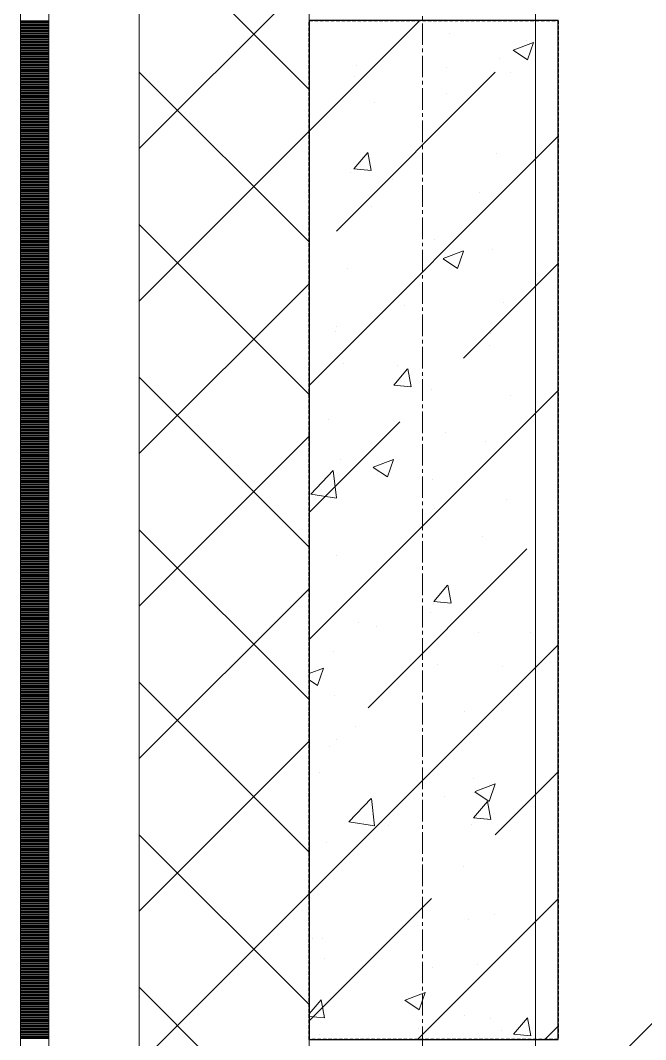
# Model space of a CAD drawing. Header units: millimetres. Extents: x 538266 to 1167394, y 114608 to 637157.
# Drawn here: x 828883 to 829435, y 153213 to 154113 of the extents above; entities that cross this region are included whole.
import ezdxf
from ezdxf.enums import TextEntityAlignment as Align

# ---------------------------------------------------------------- set-up
doc = ezdxf.new("R2010")
doc.units = ezdxf.units.MM
for name, pattern in [('CENTER2', [28.575, 19.05, -3.175, 3.175, -3.175]), ('DASHED', [19.05, 12.7, -6.35]), ('HIDDEN2', [4.7625, 3.175, -1.5875])]:
    doc.linetypes.add(name, pattern=pattern)
doc.layers.get('Defpoints').update_dxf_attribs({"color": 140})
doc.layers.add('АР_Делит', color=120, linetype='Continuous', lineweight=0, plot=False)
for name, color, linetype, lineweight in [('АР_Колонны', 70, 'Continuous', 30), ('АР_Стены ЖБ', 7, 'Continuous', 35), ('АР_Стены ПЕНОблок', 52, 'Continuous', 20), ('АР_Тонкая', 254, 'Continuous', 5), ('АР_Утеплитель', 31, 'Continuous', 0), ('АР_Штриховка', 8, 'Continuous', 0)]:
    doc.layers.add(name, color=color, linetype=linetype, lineweight=lineweight)
doc.layers.add('РД_Оси_100', color=7, linetype='Continuous', lineweight=0, true_color=0x525252)
doc.layers.add('ФВ-5', color=7, linetype='Continuous')
doc.styles.add('style1', font='ARIALN.TTF')

# ---------------------------------------------------------------- blocks, each defined once
blk = doc.blocks.new('2_этаж')
at = {"layer": 'АР_Колонны', "color": 18, "linetype": 'HIDDEN2', "lineweight": 25, "true_color": 0x000000}
for p, q in [((672773.57, 154113.25), (672993.57, 154113.25)), ((672773.57, 153213.25), (672773.57, 154113.25)), ((672993.57, 154113.25), (672993.57, 153213.25)), ((672993.57, 153213.25), (672773.57, 153213.25))]:
    blk.add_line(p, q, dxfattribs=at)
at = {"layer": 'АР_Колонны', "color": 18, "linetype": 'Continuous', "lineweight": 15, "true_color": 0x000000}
for p, q in [((672993.57, 154113.25), (672773.57, 154113.25)), ((672773.57, 154113.25), (672773.57, 153213.25)), ((672993.57, 154113.25), (672773.57, 154113.25)), ((672773.57, 154113.25), (672773.57, 153213.25)), ((672993.57, 153213.25), (672993.57, 154113.25)), ((672993.57, 153213.25), (672993.57, 154113.25)), ((672773.57, 153213.25), (672993.57, 153213.25)), ((672773.57, 153213.25), (672993.57, 153213.25))]:
    blk.add_line(p, q, dxfattribs=at)
at = {"layer": 'АР_Стены ЖБ', "color": 18, "linetype": 'Continuous', "lineweight": 30, "true_color": 0x000000}
for p, q in [((672993.57, 154113.25), (672773.57, 154113.25)), ((672773.57, 154113.25), (672773.57, 153213.25)), ((672993.57, 153213.25), (672993.57, 154113.25)), ((672773.57, 153213.25), (672993.57, 153213.25))]:
    blk.add_line(p, q, dxfattribs=at)
at = {"layer": 'АР_Стены ПЕНОблок', "color": 18, "linetype": 'Continuous', "lineweight": 20, "true_color": 0x000000}
for p, q in [((672773.57, 213213.25), (672773.57, 137013.25)), ((672973.57, 137013.25), (672973.57, 213213.25))]:
    blk.add_line(p, q, dxfattribs=at)
at = {"layer": 'АР_Тонкая', "color": 18, "linetype": 'Continuous', "lineweight": 5, "true_color": 0x000000}
for p, q in [((672518.57, 213213.25), (672518.57, 137013.25)), ((672543.57, 213213.25), (672543.57, 137013.25)), ((672543.57, 137013.25), (672543.57, 213213.25)), ((672623.57, 137013.25), (672623.57, 213213.25))]:
    blk.add_line(p, q, dxfattribs=at)
at = {"layer": 'АР_Утеплитель', "color": 18, "linetype": 'Continuous', "lineweight": 0, "true_color": 0x000000}
for p, q in [((672623.57, 213213.25), (672623.57, 137013.25)), ((672773.57, 137013.25), (672773.57, 213213.25))]:
    blk.add_line(p, q, dxfattribs=at)
at = {"layer": 'АР_Штриховка', "color": 18, "linetype": 'Continuous', "lineweight": 0, "true_color": 0x000000}
for p, q in [((672773.57, 154052.26), (672623.57, 154202.26)), ((672623.57, 154000.13), (672773.57, 154150.13)), ((672518.57, 154113), (672543.57, 154113)), ((672518.57, 154112), (672543.57, 154112)), ((672518.57, 154111), (672543.57, 154111)), ((672518.57, 154110), (672543.57, 154110)), ((672518.57, 154109), (672543.57, 154109)), ((672518.57, 154108), (672543.57, 154108)), ((672518.57, 154107), (672543.57, 154107)), ((672518.57, 154106), (672543.57, 154106)), ((672518.57, 154105), (672543.57, 154105)), ((672518.57, 154104), (672543.57, 154104)), ((672518.57, 154103), (672543.57, 154103)), ((672518.57, 154102), (672543.57, 154102)), ((672897.82, 154101.68), (672897.82, 154101.68)), ((672518.57, 154101), (672543.57, 154101)), ((672518.57, 154100), (672543.57, 154100)), ((672518.57, 154099), (672543.57, 154099)), ((672518.57, 154098), (672543.57, 154098)), ((672518.57, 154097), (672543.57, 154097)), ((672518.57, 154096), (672543.57, 154096)), ((672518.57, 154095), (672543.57, 154095)), ((672518.57, 154094), (672543.57, 154094)), ((672518.57, 154093), (672543.57, 154093)), ((672953.87, 154087.03), (672971.65, 154093.86)), ((672966.45, 154078.38), (672971.6, 154093.73)), ((672518.57, 154092), (672543.57, 154092)), ((672518.57, 154091), (672543.57, 154091)), ((672518.57, 154090), (672543.57, 154090)), ((672518.57, 154089), (672543.57, 154089)), ((672518.57, 154088), (672543.57, 154088)), ((672518.57, 154087), (672543.57, 154087)), ((672518.57, 154086), (672543.57, 154086)), ((672518.57, 154085), (672543.57, 154085)), ((672518.57, 154084), (672543.57, 154084)), ((672953.81, 154086.9), (672966.44, 154078.38)), ((672518.57, 154083), (672543.57, 154083)), ((672518.57, 154082), (672543.57, 154082)), ((672518.57, 154081), (672543.57, 154081)), ((672518.57, 154080), (672543.57, 154080)), ((672518.57, 154079), (672543.57, 154079)), ((672518.57, 154078), (672543.57, 154078)), ((672518.57, 154077), (672543.57, 154077)), ((672518.57, 154076), (672543.57, 154076)), ((672518.57, 154075), (672543.57, 154075)), ((672941.88, 154079.82), (672941.88, 154079.82)), ((672518.57, 154074), (672543.57, 154074)), ((672518.57, 154073), (672543.57, 154073)), ((672518.57, 154072), (672543.57, 154072)), ((672518.57, 154071), (672543.57, 154071)), ((672518.57, 154070), (672543.57, 154070)), ((672518.57, 154069), (672543.57, 154069)), ((672518.57, 154068), (672543.57, 154068)), ((672518.57, 154067), (672543.57, 154067)), ((672518.57, 154066), (672543.57, 154066)), ((672773.57, 153917.56), (672623.57, 154067.56)), ((672815.78, 154073.29), (672815.78, 154073.29)), ((672894.54, 154071.34), (672894.54, 154071.34)), ((672951.38, 154067.57), (672951.38, 154067.57)), ((672518.57, 154065), (672543.57, 154065)), ((672518.57, 154064), (672543.57, 154064)), ((672518.57, 154063), (672543.57, 154063)), ((672518.57, 154062), (672543.57, 154062)), ((672518.57, 154061), (672543.57, 154061)), ((672518.57, 154060), (672543.57, 154060)), ((672518.57, 154059), (672543.57, 154059)), ((672518.57, 154058), (672543.57, 154058)), ((672518.57, 154057), (672543.57, 154057)), ((672813.58, 154063.56), (672813.58, 154063.56)), ((672518.57, 154056), (672543.57, 154056)), ((672518.57, 154055), (672543.57, 154055)), ((672518.57, 154054), (672543.57, 154054)), ((672518.57, 154053), (672543.57, 154053)), ((672518.57, 154052), (672543.57, 154052)), ((672518.57, 154051), (672543.57, 154051)), ((672518.57, 154050), (672543.57, 154050)), ((672518.57, 154049), (672543.57, 154049)), ((672518.57, 154048), (672543.57, 154048)), ((672895.09, 154048.99), (672895.09, 154048.99)), ((672518.57, 154047), (672543.57, 154047)), ((672518.57, 154046), (672543.57, 154046)), ((672518.57, 154045), (672543.57, 154045)), ((672518.57, 154044), (672543.57, 154044)), ((672518.57, 154043), (672543.57, 154043)), ((672518.57, 154042), (672543.57, 154042)), ((672518.57, 154041), (672543.57, 154041)), ((672518.57, 154040), (672543.57, 154040)), ((672518.57, 154039), (672543.57, 154039)), ((672831.51, 154040.62), (672831.51, 154040.62)), ((672518.57, 154038), (672543.57, 154038)), ((672518.57, 154037), (672543.57, 154037)), ((672518.57, 154036), (672543.57, 154036)), ((672518.57, 154035), (672543.57, 154035)), ((672518.57, 154034), (672543.57, 154034)), ((672518.57, 154033), (672543.57, 154033)), ((672518.57, 154032), (672543.57, 154032)), ((672518.57, 154031), (672543.57, 154031)), ((672518.57, 154030), (672543.57, 154030)), ((672518.57, 154029), (672543.57, 154029)), ((672518.57, 154028), (672543.57, 154028)), ((672518.57, 154027), (672543.57, 154027)), ((672518.57, 154026), (672543.57, 154026)), ((672518.57, 154025), (672543.57, 154025)), ((672518.57, 154024), (672543.57, 154024)), ((672518.57, 154023), (672543.57, 154023)), ((672518.57, 154022), (672543.57, 154022)), ((672518.57, 154021), (672543.57, 154021)), ((672518.57, 154020), (672543.57, 154020)), ((672518.57, 154019), (672543.57, 154019)), ((672518.57, 154018), (672543.57, 154018)), ((672518.57, 154017), (672543.57, 154017)), ((672518.57, 154016), (672543.57, 154016)), ((672518.57, 154015), (672543.57, 154015)), ((672518.57, 154014), (672543.57, 154014)), ((672518.57, 154013), (672543.57, 154013)), ((672518.57, 154012), (672543.57, 154012)), ((672623.57, 153865.42), (672773.57, 154015.42)), ((672518.57, 154011), (672543.57, 154011)), ((672518.57, 154010), (672543.57, 154010)), ((672518.57, 154009), (672543.57, 154009)), ((672518.57, 154008), (672543.57, 154008)), ((672518.57, 154007), (672543.57, 154007)), ((672518.57, 154006), (672543.57, 154006)), ((672518.57, 154005), (672543.57, 154005)), ((672518.57, 154004), (672543.57, 154004)), ((672518.57, 154003), (672543.57, 154003)), ((672518.57, 154002), (672543.57, 154002)), ((672518.57, 154001), (672543.57, 154001)), ((672518.57, 154000), (672543.57, 154000)), ((672518.57, 153999), (672543.57, 153999)), ((672518.57, 153998), (672543.57, 153998)), ((672518.57, 153997), (672543.57, 153997)), ((672518.57, 153996), (672543.57, 153996)), ((672518.57, 153995), (672543.57, 153995)), ((672518.57, 153994), (672543.57, 153994)), ((672813.07, 153982.06), (672825.32, 153996.65)), ((672828.42, 153980.76), (672825.48, 153996.68)), ((672938.79, 153995.27), (672938.79, 153995.27)), ((672518.57, 153993), (672543.57, 153993)), ((672518.57, 153992), (672543.57, 153992)), ((672518.57, 153991), (672543.57, 153991)), ((672518.57, 153990), (672543.57, 153990)), ((672518.57, 153989), (672543.57, 153989)), ((672518.57, 153988), (672543.57, 153988)), ((672518.57, 153987), (672543.57, 153987)), ((672518.57, 153986), (672543.57, 153986)), ((672518.57, 153985), (672543.57, 153985)), ((672518.57, 153984), (672543.57, 153984)), ((672518.57, 153983), (672543.57, 153983)), ((672518.57, 153982), (672543.57, 153982)), ((672518.57, 153981), (672543.57, 153981)), ((672518.57, 153980), (672543.57, 153980)), ((672518.57, 153979), (672543.57, 153979)), ((672518.57, 153978), (672543.57, 153978)), ((672518.57, 153977), (672543.57, 153977)), ((672518.57, 153976), (672543.57, 153976)), ((672810.49, 153979.01), (672810.49, 153979.01)), ((672813.07, 153982.05), (672828.25, 153980.72)), ((672518.57, 153975), (672543.57, 153975)), ((672518.57, 153974), (672543.57, 153974)), ((672518.57, 153973), (672543.57, 153973)), ((672518.57, 153972), (672543.57, 153972)), ((672518.57, 153971), (672543.57, 153971)), ((672518.57, 153970), (672543.57, 153970)), ((672518.57, 153969), (672543.57, 153969)), ((672518.57, 153968), (672543.57, 153968)), ((672518.57, 153967), (672543.57, 153967)), ((672847.29, 153972.57), (672847.29, 153972.57)), ((672518.57, 153966), (672543.57, 153966)), ((672518.57, 153965), (672543.57, 153965)), ((672518.57, 153964), (672543.57, 153964)), ((672518.57, 153963), (672543.57, 153963)), ((672518.57, 153962), (672543.57, 153962)), ((672518.57, 153961), (672543.57, 153961)), ((672518.57, 153960), (672543.57, 153960)), ((672518.57, 153959), (672543.57, 153959)), ((672518.57, 153958), (672543.57, 153958)), ((672924.47, 153961.48), (672924.47, 153961.48)), ((672518.57, 153957), (672543.57, 153957)), ((672518.57, 153956), (672543.57, 153956)), ((672518.57, 153955), (672543.57, 153955)), ((672518.57, 153954), (672543.57, 153954)), ((672518.57, 153953), (672543.57, 153953)), ((672518.57, 153952), (672543.57, 153952)), ((672518.57, 153951), (672543.57, 153951)), ((672518.57, 153950), (672543.57, 153950)), ((672518.57, 153949), (672543.57, 153949)), ((672828.27, 153948.81), (672828.27, 153948.81)), ((672518.57, 153948), (672543.57, 153948)), ((672518.57, 153947), (672543.57, 153947)), ((672518.57, 153946), (672543.57, 153946)), ((672518.57, 153945), (672543.57, 153945)), ((672518.57, 153944), (672543.57, 153944)), ((672518.57, 153943), (672543.57, 153943)), ((672518.57, 153942), (672543.57, 153942)), ((672518.57, 153941), (672543.57, 153941)), ((672518.57, 153940), (672543.57, 153940)), ((672518.57, 153939), (672543.57, 153939)), ((672518.57, 153938), (672543.57, 153938)), ((672518.57, 153937), (672543.57, 153937)), ((672518.57, 153936), (672543.57, 153936)), ((672518.57, 153935), (672543.57, 153935)), ((672518.57, 153934), (672543.57, 153934)), ((672518.57, 153933), (672543.57, 153933)), ((672518.57, 153932), (672543.57, 153932)), ((672518.57, 153931), (672543.57, 153931)), ((672773.57, 153782.86), (672623.57, 153932.86)), ((672518.57, 153930), (672543.57, 153930)), ((672518.57, 153929), (672543.57, 153929)), ((672518.57, 153928), (672543.57, 153928)), ((672518.57, 153927), (672543.57, 153927)), ((672518.57, 153926), (672543.57, 153926)), ((672518.57, 153925), (672543.57, 153925)), ((672518.57, 153924), (672543.57, 153924)), ((672518.57, 153923), (672543.57, 153923)), ((672518.57, 153922), (672543.57, 153922)), ((672518.57, 153921), (672543.57, 153921)), ((672518.57, 153920), (672543.57, 153920)), ((672518.57, 153919), (672543.57, 153919)), ((672518.57, 153918), (672543.57, 153918)), ((672518.57, 153917), (672543.57, 153917)), ((672518.57, 153916), (672543.57, 153916)), ((672518.57, 153915), (672543.57, 153915)), ((672518.57, 153914), (672543.57, 153914)), ((672518.57, 153913), (672543.57, 153913)), ((672884.05, 153919.78), (672884.05, 153919.78)), ((672518.57, 153912), (672543.57, 153912)), ((672518.57, 153911), (672543.57, 153911)), ((672518.57, 153910), (672543.57, 153910)), ((672518.57, 153909), (672543.57, 153909)), ((672518.57, 153908), (672543.57, 153908)), ((672518.57, 153907), (672543.57, 153907)), ((672518.57, 153906), (672543.57, 153906)), ((672518.57, 153905), (672543.57, 153905)), ((672518.57, 153904), (672543.57, 153904)), ((672892.07, 153902.85), (672909.85, 153909.67)), ((672904.65, 153894.19), (672909.8, 153909.54)), ((672935.7, 153910.71), (672935.7, 153910.71)), ((672518.57, 153903), (672543.57, 153903)), ((672518.57, 153902), (672543.57, 153902)), ((672518.57, 153901), (672543.57, 153901)), ((672518.57, 153900), (672543.57, 153900)), ((672518.57, 153899), (672543.57, 153899)), ((672518.57, 153898), (672543.57, 153898)), ((672518.57, 153897), (672543.57, 153897)), ((672518.57, 153896), (672543.57, 153896)), ((672518.57, 153895), (672543.57, 153895)), ((672807.4, 153894.45), (672807.4, 153894.45)), ((672892.01, 153902.72), (672904.64, 153894.19)), ((672518.57, 153894), (672543.57, 153894)), ((672518.57, 153893), (672543.57, 153893)), ((672518.57, 153892), (672543.57, 153892)), ((672518.57, 153891), (672543.57, 153891)), ((672518.57, 153890), (672543.57, 153890)), ((672518.57, 153889), (672543.57, 153889)), ((672518.57, 153888), (672543.57, 153888)), ((672518.57, 153887), (672543.57, 153887)), ((672518.57, 153886), (672543.57, 153886)), ((672518.57, 153885), (672543.57, 153885)), ((672518.57, 153884), (672543.57, 153884)), ((672518.57, 153883), (672543.57, 153883)), ((672518.57, 153882), (672543.57, 153882)), ((672518.57, 153881), (672543.57, 153881)), ((672518.57, 153880), (672543.57, 153880)), ((672518.57, 153879), (672543.57, 153879)), ((672518.57, 153878), (672543.57, 153878)), ((672518.57, 153877), (672543.57, 153877)), ((672623.57, 153730.72), (672773.57, 153880.72)), ((672518.57, 153876), (672543.57, 153876)), ((672518.57, 153875), (672543.57, 153875)), ((672518.57, 153874), (672543.57, 153874)), ((672518.57, 153873), (672543.57, 153873)), ((672518.57, 153872), (672543.57, 153872)), ((672518.57, 153871), (672543.57, 153871)), ((672518.57, 153870), (672543.57, 153870)), ((672518.57, 153869), (672543.57, 153869)), ((672518.57, 153868), (672543.57, 153868)), ((672518.57, 153867), (672543.57, 153867)), ((672518.57, 153866), (672543.57, 153866)), ((672518.57, 153865), (672543.57, 153865)), ((672518.57, 153864), (672543.57, 153864)), ((672518.57, 153863), (672543.57, 153863)), ((672518.57, 153862), (672543.57, 153862)), ((672518.57, 153861), (672543.57, 153861)), ((672518.57, 153860), (672543.57, 153860)), ((672518.57, 153859), (672543.57, 153859)), ((672857.65, 153861.3), (672857.65, 153861.3)), ((672944.91, 153864.01), (672944.91, 153864.01)), ((672518.57, 153858), (672543.57, 153858)), ((672518.57, 153857), (672543.57, 153857)), ((672518.57, 153856), (672543.57, 153856)), ((672518.57, 153855), (672543.57, 153855)), ((672518.57, 153854), (672543.57, 153854)), ((672518.57, 153853), (672543.57, 153853)), ((672518.57, 153852), (672543.57, 153852)), ((672518.57, 153851), (672543.57, 153851)), ((672518.57, 153850), (672543.57, 153850)), ((672518.57, 153849), (672543.57, 153849)), ((672518.57, 153848), (672543.57, 153848)), ((672518.57, 153847), (672543.57, 153847)), ((672518.57, 153846), (672543.57, 153846)), ((672518.57, 153845), (672543.57, 153845)), ((672518.57, 153844), (672543.57, 153844)), ((672518.57, 153843), (672543.57, 153843)), ((672518.57, 153842), (672543.57, 153842)), ((672518.57, 153841), (672543.57, 153841)), ((672797.82, 153842.78), (672797.82, 153842.78)), ((672518.57, 153840), (672543.57, 153840)), ((672518.57, 153839), (672543.57, 153839)), ((672518.57, 153838), (672543.57, 153838)), ((672518.57, 153837), (672543.57, 153837)), ((672518.57, 153836), (672543.57, 153836)), ((672518.57, 153835), (672543.57, 153835)), ((672518.57, 153834), (672543.57, 153834)), ((672518.57, 153833), (672543.57, 153833)), ((672518.57, 153832), (672543.57, 153832)), ((672796.78, 153838.59), (672796.78, 153838.59)), ((672933.42, 153837.05), (672933.42, 153837.05)), ((672518.57, 153831), (672543.57, 153831)), ((672518.57, 153830), (672543.57, 153830)), ((672518.57, 153829), (672543.57, 153829)), ((672518.57, 153828), (672543.57, 153828)), ((672518.57, 153827), (672543.57, 153827)), ((672518.57, 153826), (672543.57, 153826)), ((672518.57, 153825), (672543.57, 153825)), ((672518.57, 153824), (672543.57, 153824)), ((672518.57, 153823), (672543.57, 153823)), ((672932.61, 153826.16), (672932.61, 153826.16)), ((672518.57, 153822), (672543.57, 153822)), ((672518.57, 153821), (672543.57, 153821)), ((672518.57, 153820), (672543.57, 153820)), ((672518.57, 153819), (672543.57, 153819)), ((672518.57, 153818), (672543.57, 153818)), ((672518.57, 153817), (672543.57, 153817)), ((672518.57, 153816), (672543.57, 153816)), ((672518.57, 153815), (672543.57, 153815)), ((672518.57, 153814), (672543.57, 153814)), ((672518.57, 153813), (672543.57, 153813)), ((672518.57, 153812), (672543.57, 153812)), ((672518.57, 153811), (672543.57, 153811)), ((672518.57, 153810), (672543.57, 153810)), ((672518.57, 153809), (672543.57, 153809)), ((672518.57, 153808), (672543.57, 153808)), ((672518.57, 153807), (672543.57, 153807)), ((672518.57, 153806), (672543.57, 153806)), ((672518.57, 153805), (672543.57, 153805)), ((672804.32, 153809.9), (672804.32, 153809.9)), ((672848.31, 153791), (672860.56, 153805.59)), ((672851.38, 153808.66), (672851.38, 153808.66)), ((672863.66, 153789.7), (672860.73, 153805.62)), ((672518.57, 153804), (672543.57, 153804)), ((672518.57, 153803), (672543.57, 153803)), ((672518.57, 153802), (672543.57, 153802)), ((672518.57, 153801), (672543.57, 153801)), ((672518.57, 153800), (672543.57, 153800)), ((672518.57, 153799), (672543.57, 153799)), ((672518.57, 153798), (672543.57, 153798)), ((672518.57, 153797), (672543.57, 153797)), ((672518.57, 153796), (672543.57, 153796)), ((672773.57, 153648.15), (672623.57, 153798.15)), ((672518.57, 153795), (672543.57, 153795)), ((672518.57, 153794), (672543.57, 153794)), ((672518.57, 153793), (672543.57, 153793)), ((672518.57, 153792), (672543.57, 153792)), ((672518.57, 153791), (672543.57, 153791)), ((672518.57, 153790), (672543.57, 153790)), ((672518.57, 153789), (672543.57, 153789)), ((672518.57, 153788), (672543.57, 153788)), ((672518.57, 153787), (672543.57, 153787)), ((672848.31, 153791), (672863.5, 153789.67)), ((672518.57, 153786), (672543.57, 153786)), ((672518.57, 153785), (672543.57, 153785)), ((672518.57, 153784), (672543.57, 153784)), ((672518.57, 153783), (672543.57, 153783)), ((672518.57, 153782), (672543.57, 153782)), ((672518.57, 153781), (672543.57, 153781)), ((672518.57, 153780), (672543.57, 153780)), ((672518.57, 153779), (672543.57, 153779)), ((672518.57, 153778), (672543.57, 153778)), ((672951.24, 153782.24), (672951.24, 153782.24)), ((672518.57, 153777), (672543.57, 153777)), ((672518.57, 153776), (672543.57, 153776)), ((672518.57, 153775), (672543.57, 153775)), ((672518.57, 153774), (672543.57, 153774)), ((672518.57, 153773), (672543.57, 153773)), ((672518.57, 153772), (672543.57, 153772)), ((672518.57, 153771), (672543.57, 153771)), ((672518.57, 153770), (672543.57, 153770)), ((672518.57, 153769), (672543.57, 153769)), ((672518.57, 153768), (672543.57, 153768)), ((672518.57, 153767), (672543.57, 153767)), ((672518.57, 153766), (672543.57, 153766)), ((672518.57, 153765), (672543.57, 153765)), ((672518.57, 153764), (672543.57, 153764)), ((672518.57, 153763), (672543.57, 153763)), ((672518.57, 153762), (672543.57, 153762)), ((672518.57, 153761), (672543.57, 153761)), ((672518.57, 153760), (672543.57, 153760)), ((672790.83, 153761.12), (672790.83, 153761.12)), ((672518.57, 153759), (672543.57, 153759)), ((672518.57, 153758), (672543.57, 153758)), ((672518.57, 153757), (672543.57, 153757)), ((672518.57, 153756), (672543.57, 153756)), ((672518.57, 153755), (672543.57, 153755)), ((672518.57, 153754), (672543.57, 153754)), ((672518.57, 153753), (672543.57, 153753)), ((672518.57, 153752), (672543.57, 153752)), ((672518.57, 153751), (672543.57, 153751)), ((672518.57, 153750), (672543.57, 153750)), ((672518.57, 153749), (672543.57, 153749)), ((672518.57, 153748), (672543.57, 153748)), ((672518.57, 153747), (672543.57, 153747)), ((672518.57, 153746), (672543.57, 153746)), ((672518.57, 153745), (672543.57, 153745)), ((672518.57, 153744), (672543.57, 153744)), ((672518.57, 153743), (672543.57, 153743)), ((672518.57, 153742), (672543.57, 153742)), ((672623.57, 153596.02), (672773.57, 153746.02)), ((672893.79, 153749.7), (672893.79, 153749.7)), ((672929.52, 153741.6), (672929.52, 153741.6)), ((672518.57, 153741), (672543.57, 153741)), ((672518.57, 153740), (672543.57, 153740)), ((672518.57, 153739), (672543.57, 153739)), ((672518.57, 153738), (672543.57, 153738)), ((672518.57, 153737), (672543.57, 153737)), ((672518.57, 153736), (672543.57, 153736)), ((672518.57, 153735), (672543.57, 153735)), ((672518.57, 153734), (672543.57, 153734)), ((672518.57, 153733), (672543.57, 153733)), ((672518.57, 153732), (672543.57, 153732)), ((672518.57, 153731), (672543.57, 153731)), ((672518.57, 153730), (672543.57, 153730)), ((672518.57, 153729), (672543.57, 153729)), ((672518.57, 153728), (672543.57, 153728)), ((672518.57, 153727), (672543.57, 153727)), ((672518.57, 153726), (672543.57, 153726)), ((672518.57, 153725), (672543.57, 153725)), ((672518.57, 153724), (672543.57, 153724)), ((672801.23, 153725.34), (672801.23, 153725.34)), ((672830.26, 153718.66), (672848.05, 153725.48)), ((672842.85, 153710), (672848, 153725.35)), ((672518.57, 153723), (672543.57, 153723)), ((672518.57, 153722), (672543.57, 153722)), ((672518.57, 153721), (672543.57, 153721)), ((672518.57, 153720), (672543.57, 153720)), ((672518.57, 153719), (672543.57, 153719)), ((672518.57, 153718), (672543.57, 153718)), ((672518.57, 153717), (672543.57, 153717)), ((672518.57, 153716), (672543.57, 153716)), ((672518.57, 153715), (672543.57, 153715)), ((672775, 153694.98), (672794.78, 153715.6)), ((672797.64, 153691.48), (672794.83, 153715.61)), ((672830.2, 153718.53), (672842.84, 153710.01)), ((672518.57, 153714), (672543.57, 153714)), ((672518.57, 153713), (672543.57, 153713)), ((672518.57, 153712), (672543.57, 153712)), ((672518.57, 153711), (672543.57, 153711)), ((672518.57, 153710), (672543.57, 153710)), ((672518.57, 153709), (672543.57, 153709)), ((672518.57, 153708), (672543.57, 153708)), ((672518.57, 153707), (672543.57, 153707)), ((672518.57, 153706), (672543.57, 153706)), ((672882.88, 153707.94), (672882.88, 153707.94)), ((672518.57, 153705), (672543.57, 153705)), ((672518.57, 153704), (672543.57, 153704)), ((672518.57, 153703), (672543.57, 153703)), ((672518.57, 153702), (672543.57, 153702)), ((672518.57, 153701), (672543.57, 153701)), ((672518.57, 153700), (672543.57, 153700)), ((672518.57, 153699), (672543.57, 153699)), ((672518.57, 153698), (672543.57, 153698)), ((672518.57, 153697), (672543.57, 153697)), ((672518.57, 153696), (672543.57, 153696)), ((672518.57, 153695), (672543.57, 153695)), ((672518.57, 153694), (672543.57, 153694)), ((672518.57, 153693), (672543.57, 153693)), ((672518.57, 153692), (672543.57, 153692)), ((672518.57, 153691), (672543.57, 153691)), ((672518.57, 153690), (672543.57, 153690)), ((672518.57, 153689), (672543.57, 153689)), ((672518.57, 153688), (672543.57, 153688)), ((672775.04, 153694.9), (672797.63, 153691.4)), ((672948.01, 153690.43), (672948.01, 153690.43)), ((672518.57, 153687), (672543.57, 153687)), ((672518.57, 153686), (672543.57, 153686)), ((672518.57, 153685), (672543.57, 153685)), ((672518.57, 153684), (672543.57, 153684)), ((672518.57, 153683), (672543.57, 153683)), ((672518.57, 153682), (672543.57, 153682)), ((672518.57, 153681), (672543.57, 153681)), ((672518.57, 153680), (672543.57, 153680)), ((672518.57, 153679), (672543.57, 153679)), ((672884.42, 153682.06), (672884.42, 153682.06)), ((672518.57, 153678), (672543.57, 153678)), ((672518.57, 153677), (672543.57, 153677)), ((672518.57, 153676), (672543.57, 153676)), ((672518.57, 153675), (672543.57, 153675)), ((672518.57, 153674), (672543.57, 153674)), ((672518.57, 153673), (672543.57, 153673)), ((672518.57, 153672), (672543.57, 153672)), ((672518.57, 153671), (672543.57, 153671)), ((672518.57, 153670), (672543.57, 153670)), ((672518.57, 153669), (672543.57, 153669)), ((672518.57, 153668), (672543.57, 153668)), ((672518.57, 153667), (672543.57, 153667)), ((672518.57, 153666), (672543.57, 153666)), ((672518.57, 153665), (672543.57, 153665)), ((672518.57, 153664), (672543.57, 153664)), ((672518.57, 153663), (672543.57, 153663)), ((672518.57, 153662), (672543.57, 153662)), ((672518.57, 153661), (672543.57, 153661)), ((672773.57, 153513.45), (672623.57, 153663.45)), ((672518.57, 153660), (672543.57, 153660)), ((672518.57, 153659), (672543.57, 153659)), ((672518.57, 153658), (672543.57, 153658)), ((672518.57, 153657), (672543.57, 153657)), ((672518.57, 153656), (672543.57, 153656)), ((672518.57, 153655), (672543.57, 153655)), ((672518.57, 153654), (672543.57, 153654)), ((672518.57, 153653), (672543.57, 153653)), ((672518.57, 153652), (672543.57, 153652)), ((672926.44, 153657.05), (672926.44, 153657.05)), ((672518.57, 153651), (672543.57, 153651)), ((672518.57, 153650), (672543.57, 153650)), ((672518.57, 153649), (672543.57, 153649)), ((672518.57, 153648), (672543.57, 153648)), ((672518.57, 153647), (672543.57, 153647)), ((672518.57, 153646), (672543.57, 153646)), ((672518.57, 153645), (672543.57, 153645)), ((672518.57, 153644), (672543.57, 153644)), ((672518.57, 153643), (672543.57, 153643)), ((672518.57, 153642), (672543.57, 153642)), ((672518.57, 153641), (672543.57, 153641)), ((672518.57, 153640), (672543.57, 153640)), ((672518.57, 153639), (672543.57, 153639)), ((672518.57, 153638), (672543.57, 153638)), ((672518.57, 153637), (672543.57, 153637)), ((672518.57, 153636), (672543.57, 153636)), ((672518.57, 153635), (672543.57, 153635)), ((672518.57, 153634), (672543.57, 153634)), ((672798.14, 153640.79), (672798.14, 153640.79)), ((672518.57, 153633), (672543.57, 153633)), ((672518.57, 153632), (672543.57, 153632)), ((672518.57, 153631), (672543.57, 153631)), ((672518.57, 153630), (672543.57, 153630)), ((672518.57, 153629), (672543.57, 153629)), ((672518.57, 153628), (672543.57, 153628)), ((672518.57, 153627), (672543.57, 153627)), ((672518.57, 153626), (672543.57, 153626)), ((672518.57, 153625), (672543.57, 153625)), ((672518.57, 153624), (672543.57, 153624)), ((672518.57, 153623), (672543.57, 153623)), ((672518.57, 153622), (672543.57, 153622)), ((672518.57, 153621), (672543.57, 153621)), ((672518.57, 153620), (672543.57, 153620)), ((672518.57, 153619), (672543.57, 153619)), ((672518.57, 153618), (672543.57, 153618)), ((672518.57, 153617), (672543.57, 153617)), ((672518.57, 153616), (672543.57, 153616)), ((672518.57, 153615), (672543.57, 153615)), ((672518.57, 153614), (672543.57, 153614)), ((672518.57, 153613), (672543.57, 153613)), ((672518.57, 153612), (672543.57, 153612)), ((672518.57, 153611), (672543.57, 153611)), ((672518.57, 153610), (672543.57, 153610)), ((672518.57, 153609), (672543.57, 153609)), ((672518.57, 153608), (672543.57, 153608)), ((672518.57, 153607), (672543.57, 153607)), ((672623.57, 153461.31), (672773.57, 153611.31)), ((672883.56, 153599.94), (672895.8, 153614.54)), ((672898.91, 153598.64), (672895.97, 153614.56)), ((672518.57, 153606), (672543.57, 153606)), ((672518.57, 153605), (672543.57, 153605)), ((672518.57, 153604), (672543.57, 153604)), ((672518.57, 153603), (672543.57, 153603)), ((672518.57, 153602), (672543.57, 153602)), ((672518.57, 153601), (672543.57, 153601)), ((672518.57, 153600), (672543.57, 153600)), ((672518.57, 153599), (672543.57, 153599)), ((672518.57, 153598), (672543.57, 153598)), ((672883.3, 153598.15), (672883.3, 153598.15)), ((672883.56, 153599.94), (672898.74, 153598.61)), ((672518.57, 153597), (672543.57, 153597)), ((672518.57, 153596), (672543.57, 153596)), ((672518.57, 153595), (672543.57, 153595)), ((672518.57, 153594), (672543.57, 153594)), ((672518.57, 153593), (672543.57, 153593)), ((672518.57, 153592), (672543.57, 153592)), ((672518.57, 153591), (672543.57, 153591)), ((672518.57, 153590), (672543.57, 153590)), ((672518.57, 153589), (672543.57, 153589)), ((672881.19, 153590.25), (672881.19, 153590.25)), ((672518.57, 153588), (672543.57, 153588)), ((672518.57, 153587), (672543.57, 153587)), ((672518.57, 153586), (672543.57, 153586)), ((672518.57, 153585), (672543.57, 153585)), ((672518.57, 153584), (672543.57, 153584)), ((672518.57, 153583), (672543.57, 153583)), ((672518.57, 153582), (672543.57, 153582)), ((672518.57, 153581), (672543.57, 153581)), ((672518.57, 153580), (672543.57, 153580)), ((672817.61, 153581.88), (672817.61, 153581.88)), ((672518.57, 153579), (672543.57, 153579)), ((672518.57, 153578), (672543.57, 153578)), ((672518.57, 153577), (672543.57, 153577)), ((672518.57, 153576), (672543.57, 153576)), ((672518.57, 153575), (672543.57, 153575)), ((672518.57, 153574), (672543.57, 153574)), ((672518.57, 153573), (672543.57, 153573)), ((672518.57, 153572), (672543.57, 153572)), ((672518.57, 153571), (672543.57, 153571)), ((672833.42, 153578.15), (672833.42, 153578.15)), ((672923.35, 153572.49), (672923.35, 153572.49)), ((672969.01, 153572.42), (672969.01, 153572.42)), ((672518.57, 153570), (672543.57, 153570)), ((672518.57, 153569), (672543.57, 153569)), ((672518.57, 153568), (672543.57, 153568)), ((672518.57, 153567), (672543.57, 153567)), ((672518.57, 153566), (672543.57, 153566)), ((672518.57, 153565), (672543.57, 153565)), ((672518.57, 153564), (672543.57, 153564)), ((672518.57, 153563), (672543.57, 153563)), ((672518.57, 153562), (672543.57, 153562)), ((672518.57, 153561), (672543.57, 153561)), ((672518.57, 153560), (672543.57, 153560)), ((672518.57, 153559), (672543.57, 153559)), ((672518.57, 153558), (672543.57, 153558)), ((672518.57, 153557), (672543.57, 153557)), ((672518.57, 153556), (672543.57, 153556)), ((672518.57, 153555), (672543.57, 153555)), ((672518.57, 153554), (672543.57, 153554)), ((672518.57, 153553), (672543.57, 153553)), ((672795.05, 153556.23), (672795.05, 153556.23)), ((672518.57, 153552), (672543.57, 153552)), ((672518.57, 153551), (672543.57, 153551)), ((672518.57, 153550), (672543.57, 153550)), ((672518.57, 153549), (672543.57, 153549)), ((672518.57, 153548), (672543.57, 153548)), ((672518.57, 153547), (672543.57, 153547)), ((672518.57, 153546), (672543.57, 153546)), ((672518.57, 153545), (672543.57, 153545)), ((672518.57, 153544), (672543.57, 153544)), ((672886.98, 153544.03), (672886.98, 153544.03)), ((672518.57, 153543), (672543.57, 153543)), ((672518.57, 153542), (672543.57, 153542)), ((672518.57, 153541), (672543.57, 153541)), ((672518.57, 153540), (672543.57, 153540)), ((672518.57, 153539), (672543.57, 153539)), ((672518.57, 153538), (672543.57, 153538)), ((672518.57, 153537), (672543.57, 153537)), ((672518.57, 153536), (672543.57, 153536)), ((672518.57, 153535), (672543.57, 153535)), ((672773.57, 153536.43), (672786.25, 153541.3)), ((672781.05, 153525.81), (672786.2, 153541.16)), ((672944.16, 153542.38), (672944.16, 153542.38)), ((672518.57, 153534), (672543.57, 153534)), ((672518.57, 153533), (672543.57, 153533)), ((672518.57, 153532), (672543.57, 153532)), ((672518.57, 153531), (672543.57, 153531)), ((672518.57, 153530), (672543.57, 153530)), ((672518.57, 153529), (672543.57, 153529)), ((672518.57, 153528), (672543.57, 153528)), ((672518.57, 153527), (672543.57, 153527)), ((672518.57, 153526), (672543.57, 153526)), ((672773.57, 153378.74), (672623.57, 153528.74)), ((672773.57, 153530.85), (672781.04, 153525.82)), ((672518.57, 153525), (672543.57, 153525)), ((672518.57, 153524), (672543.57, 153524)), ((672518.57, 153523), (672543.57, 153523)), ((672518.57, 153522), (672543.57, 153522)), ((672518.57, 153521), (672543.57, 153521)), ((672518.57, 153520), (672543.57, 153520)), ((672518.57, 153519), (672543.57, 153519)), ((672518.57, 153518), (672543.57, 153518)), ((672518.57, 153517), (672543.57, 153517)), ((672796.04, 153516.95), (672796.04, 153516.95)), ((672518.57, 153516), (672543.57, 153516)), ((672518.57, 153515), (672543.57, 153515)), ((672518.57, 153514), (672543.57, 153514)), ((672518.57, 153513), (672543.57, 153513)), ((672518.57, 153512), (672543.57, 153512)), ((672518.57, 153511), (672543.57, 153511)), ((672518.57, 153510), (672543.57, 153510)), ((672518.57, 153509), (672543.57, 153509)), ((672518.57, 153508), (672543.57, 153508)), ((672518.57, 153507), (672543.57, 153507)), ((672518.57, 153506), (672543.57, 153506)), ((672518.57, 153505), (672543.57, 153505)), ((672518.57, 153504), (672543.57, 153504)), ((672518.57, 153503), (672543.57, 153503)), ((672518.57, 153502), (672543.57, 153502)), ((672518.57, 153501), (672543.57, 153501)), ((672518.57, 153500), (672543.57, 153500)), ((672518.57, 153499), (672543.57, 153499)), ((672910.57, 153502.73), (672910.57, 153502.73)), ((672518.57, 153498), (672543.57, 153498)), ((672518.57, 153497), (672543.57, 153497)), ((672518.57, 153496), (672543.57, 153496)), ((672518.57, 153495), (672543.57, 153495)), ((672518.57, 153494), (672543.57, 153494)), ((672518.57, 153493), (672543.57, 153493)), ((672518.57, 153492), (672543.57, 153492)), ((672518.57, 153491), (672543.57, 153491)), ((672518.57, 153490), (672543.57, 153490)), ((672814.37, 153490.07), (672814.37, 153490.07)), ((672518.57, 153489), (672543.57, 153489)), ((672518.57, 153488), (672543.57, 153488)), ((672518.57, 153487), (672543.57, 153487)), ((672518.57, 153486), (672543.57, 153486)), ((672518.57, 153485), (672543.57, 153485)), ((672518.57, 153484), (672543.57, 153484)), ((672518.57, 153483), (672543.57, 153483)), ((672518.57, 153482), (672543.57, 153482)), ((672518.57, 153481), (672543.57, 153481)), ((672920.26, 153487.94), (672920.26, 153487.94)), ((672518.57, 153480), (672543.57, 153480)), ((672518.57, 153479), (672543.57, 153479)), ((672518.57, 153478), (672543.57, 153478)), ((672518.57, 153477), (672543.57, 153477)), ((672518.57, 153476), (672543.57, 153476)), ((672518.57, 153475), (672543.57, 153475)), ((672518.57, 153474), (672543.57, 153474)), ((672518.57, 153473), (672543.57, 153473)), ((672518.57, 153472), (672543.57, 153472)), ((672623.57, 153326.61), (672773.57, 153476.61)), ((672791.96, 153471.68), (672791.96, 153471.68)), ((672518.57, 153471), (672543.57, 153471)), ((672518.57, 153470), (672543.57, 153470)), ((672518.57, 153469), (672543.57, 153469)), ((672518.57, 153468), (672543.57, 153468)), ((672518.57, 153467), (672543.57, 153467)), ((672518.57, 153466), (672543.57, 153466)), ((672518.57, 153465), (672543.57, 153465)), ((672518.57, 153464), (672543.57, 153464)), ((672518.57, 153463), (672543.57, 153463)), ((672518.57, 153462), (672543.57, 153462)), ((672518.57, 153461), (672543.57, 153461)), ((672518.57, 153460), (672543.57, 153460)), ((672518.57, 153459), (672543.57, 153459)), ((672518.57, 153458), (672543.57, 153458)), ((672518.57, 153457), (672543.57, 153457)), ((672518.57, 153456), (672543.57, 153456)), ((672518.57, 153455), (672543.57, 153455)), ((672518.57, 153454), (672543.57, 153454)), ((672518.57, 153453), (672543.57, 153453)), ((672518.57, 153452), (672543.57, 153452)), ((672518.57, 153451), (672543.57, 153451)), ((672518.57, 153450), (672543.57, 153450)), ((672518.57, 153449), (672543.57, 153449)), ((672518.57, 153448), (672543.57, 153448)), ((672518.57, 153447), (672543.57, 153447)), ((672518.57, 153446), (672543.57, 153446)), ((672518.57, 153445), (672543.57, 153445)), ((672782.89, 153449.04), (672782.89, 153449.04)), ((672518.57, 153444), (672543.57, 153444)), ((672518.57, 153443), (672543.57, 153443)), ((672518.57, 153442), (672543.57, 153442)), ((672518.57, 153441), (672543.57, 153441)), ((672518.57, 153440), (672543.57, 153440)), ((672518.57, 153439), (672543.57, 153439)), ((672518.57, 153438), (672543.57, 153438)), ((672518.57, 153437), (672543.57, 153437)), ((672518.57, 153436), (672543.57, 153436)), ((672918.48, 153443.31), (672918.48, 153443.31)), ((672920.08, 153432.2), (672937.86, 153439.03)), ((672932.66, 153423.55), (672937.81, 153438.9)), ((672518.57, 153435), (672543.57, 153435)), ((672518.57, 153434), (672543.57, 153434)), ((672518.57, 153433), (672543.57, 153433)), ((672518.57, 153432), (672543.57, 153432)), ((672518.57, 153431), (672543.57, 153431)), ((672518.57, 153430), (672543.57, 153430)), ((672518.57, 153429), (672543.57, 153429)), ((672518.57, 153428), (672543.57, 153428)), ((672518.57, 153427), (672543.57, 153427)), ((672893.04, 153428.06), (672893.04, 153428.06)), ((672920.02, 153432.07), (672932.65, 153423.55)), ((672518.57, 153426), (672543.57, 153426)), ((672518.57, 153425), (672543.57, 153425)), ((672518.57, 153424), (672543.57, 153424)), ((672518.57, 153423), (672543.57, 153423)), ((672518.57, 153422), (672543.57, 153422)), ((672518.57, 153421), (672543.57, 153421)), ((672518.57, 153420), (672543.57, 153420)), ((672518.57, 153419), (672543.57, 153419)), ((672518.57, 153418), (672543.57, 153418)), ((672808.67, 153405.51), (672828.46, 153426.13)), ((672831.31, 153402.01), (672828.51, 153426.14)), ((672918.8, 153408.89), (672931.05, 153423.48)), ((672934.15, 153407.58), (672931.21, 153423.51)), ((672518.57, 153417), (672543.57, 153417)), ((672518.57, 153416), (672543.57, 153416)), ((672518.57, 153415), (672543.57, 153415)), ((672518.57, 153414), (672543.57, 153414)), ((672518.57, 153413), (672543.57, 153413)), ((672518.57, 153412), (672543.57, 153412)), ((672518.57, 153411), (672543.57, 153411)), ((672518.57, 153410), (672543.57, 153410)), ((672518.57, 153409), (672543.57, 153409)), ((672918.8, 153408.88), (672933.98, 153407.55)), ((672518.57, 153408), (672543.57, 153408)), ((672518.57, 153407), (672543.57, 153407)), ((672518.57, 153406), (672543.57, 153406)), ((672518.57, 153405), (672543.57, 153405)), ((672518.57, 153404), (672543.57, 153404)), ((672518.57, 153403), (672543.57, 153403)), ((672518.57, 153402), (672543.57, 153402)), ((672518.57, 153401), (672543.57, 153401)), ((672518.57, 153400), (672543.57, 153400)), ((672808.71, 153405.44), (672831.3, 153401.93)), ((672843.75, 153402.55), (672843.75, 153402.55)), ((672917.17, 153403.38), (672917.17, 153403.38)), ((672518.57, 153399), (672543.57, 153399)), ((672518.57, 153398), (672543.57, 153398)), ((672518.57, 153397), (672543.57, 153397)), ((672518.57, 153396), (672543.57, 153396)), ((672518.57, 153395), (672543.57, 153395)), ((672518.57, 153394), (672543.57, 153394)), ((672518.57, 153393), (672543.57, 153393)), ((672518.57, 153392), (672543.57, 153392)), ((672518.57, 153391), (672543.57, 153391)), ((672773.57, 153244.04), (672623.57, 153394.04)), ((672518.57, 153390), (672543.57, 153390)), ((672518.57, 153389), (672543.57, 153389)), ((672518.57, 153388), (672543.57, 153388)), ((672518.57, 153387), (672543.57, 153387)), ((672518.57, 153386), (672543.57, 153386)), ((672518.57, 153385), (672543.57, 153385)), ((672518.57, 153384), (672543.57, 153384)), ((672518.57, 153383), (672543.57, 153383)), ((672518.57, 153382), (672543.57, 153382)), ((672788.87, 153387.12), (672788.87, 153387.12)), ((672518.57, 153381), (672543.57, 153381)), ((672518.57, 153380), (672543.57, 153380)), ((672518.57, 153379), (672543.57, 153379)), ((672518.57, 153378), (672543.57, 153378)), ((672518.57, 153377), (672543.57, 153377)), ((672518.57, 153376), (672543.57, 153376)), ((672518.57, 153375), (672543.57, 153375)), ((672518.57, 153374), (672543.57, 153374)), ((672518.57, 153373), (672543.57, 153373)), ((672518.57, 153372), (672543.57, 153372)), ((672518.57, 153371), (672543.57, 153371)), ((672518.57, 153370), (672543.57, 153370)), ((672518.57, 153369), (672543.57, 153369)), ((672518.57, 153368), (672543.57, 153368)), ((672518.57, 153367), (672543.57, 153367)), ((672518.57, 153366), (672543.57, 153366)), ((672518.57, 153365), (672543.57, 153365)), ((672518.57, 153364), (672543.57, 153364)), ((672518.57, 153363), (672543.57, 153363)), ((672518.57, 153362), (672543.57, 153362)), ((672518.57, 153361), (672543.57, 153361)), ((672518.57, 153360), (672543.57, 153360)), ((672518.57, 153359), (672543.57, 153359)), ((672518.57, 153358), (672543.57, 153358)), ((672518.57, 153357), (672543.57, 153357)), ((672518.57, 153356), (672543.57, 153356)), ((672518.57, 153355), (672543.57, 153355)), ((672518.57, 153354), (672543.57, 153354)), ((672518.57, 153353), (672543.57, 153353)), ((672518.57, 153352), (672543.57, 153352)), ((672518.57, 153351), (672543.57, 153351)), ((672518.57, 153350), (672543.57, 153350)), ((672518.57, 153349), (672543.57, 153349)), ((672518.57, 153348), (672543.57, 153348)), ((672518.57, 153347), (672543.57, 153347)), ((672518.57, 153346), (672543.57, 153346)), ((672518.57, 153345), (672543.57, 153345)), ((672518.57, 153344), (672543.57, 153344)), ((672518.57, 153343), (672543.57, 153343)), ((672518.57, 153342), (672543.57, 153342)), ((672518.57, 153341), (672543.57, 153341)), ((672518.57, 153340), (672543.57, 153340)), ((672518.57, 153339), (672543.57, 153339)), ((672518.57, 153338), (672543.57, 153338)), ((672518.57, 153337), (672543.57, 153337)), ((672623.57, 153191.9), (672773.57, 153341.9)), ((672518.57, 153336), (672543.57, 153336)), ((672518.57, 153335), (672543.57, 153335)), ((672518.57, 153334), (672543.57, 153334)), ((672518.57, 153333), (672543.57, 153333)), ((672518.57, 153332), (672543.57, 153332)), ((672518.57, 153331), (672543.57, 153331)), ((672518.57, 153330), (672543.57, 153330)), ((672518.57, 153329), (672543.57, 153329)), ((672518.57, 153328), (672543.57, 153328)), ((672518.57, 153327), (672543.57, 153327)), ((672518.57, 153326), (672543.57, 153326)), ((672518.57, 153325), (672543.57, 153325)), ((672518.57, 153324), (672543.57, 153324)), ((672518.57, 153323), (672543.57, 153323)), ((672518.57, 153322), (672543.57, 153322)), ((672518.57, 153321), (672543.57, 153321)), ((672518.57, 153320), (672543.57, 153320)), ((672518.57, 153319), (672543.57, 153319)), ((672914.08, 153318.83), (672914.08, 153318.83)), ((672937.34, 153323.49), (672937.34, 153323.49)), ((672518.57, 153318), (672543.57, 153318)), ((672518.57, 153317), (672543.57, 153317)), ((672518.57, 153316), (672543.57, 153316)), ((672518.57, 153315), (672543.57, 153315)), ((672518.57, 153314), (672543.57, 153314)), ((672518.57, 153313), (672543.57, 153313)), ((672518.57, 153312), (672543.57, 153312)), ((672518.57, 153311), (672543.57, 153311)), ((672518.57, 153310), (672543.57, 153310)), ((672869.02, 153313.51), (672869.02, 153313.51)), ((672518.57, 153309), (672543.57, 153309)), ((672518.57, 153308), (672543.57, 153308)), ((672518.57, 153307), (672543.57, 153307)), ((672518.57, 153306), (672543.57, 153306)), ((672518.57, 153305), (672543.57, 153305)), ((672518.57, 153304), (672543.57, 153304)), ((672518.57, 153303), (672543.57, 153303)), ((672518.57, 153302), (672543.57, 153302)), ((672518.57, 153301), (672543.57, 153301)), ((672776.93, 153302.37), (672776.93, 153302.37)), ((672785.78, 153302.57), (672785.78, 153302.57)), ((672518.57, 153300), (672543.57, 153300)), ((672518.57, 153299), (672543.57, 153299)), ((672518.57, 153298), (672543.57, 153298)), ((672518.57, 153297), (672543.57, 153297)), ((672518.57, 153296), (672543.57, 153296)), ((672518.57, 153295), (672543.57, 153295)), ((672518.57, 153294), (672543.57, 153294)), ((672518.57, 153293), (672543.57, 153293)), ((672518.57, 153292), (672543.57, 153292)), ((672518.57, 153291), (672543.57, 153291)), ((672518.57, 153290), (672543.57, 153290)), ((672518.57, 153289), (672543.57, 153289)), ((672518.57, 153288), (672543.57, 153288)), ((672518.57, 153287), (672543.57, 153287)), ((672518.57, 153286), (672543.57, 153286)), ((672518.57, 153285), (672543.57, 153285)), ((672518.57, 153284), (672543.57, 153284)), ((672518.57, 153283), (672543.57, 153283)), ((672786.98, 153285.13), (672786.98, 153285.13)), ((672518.57, 153282), (672543.57, 153282)), ((672518.57, 153281), (672543.57, 153281)), ((672518.57, 153280), (672543.57, 153280)), ((672518.57, 153279), (672543.57, 153279)), ((672518.57, 153278), (672543.57, 153278)), ((672518.57, 153277), (672543.57, 153277)), ((672518.57, 153276), (672543.57, 153276)), ((672518.57, 153275), (672543.57, 153275)), ((672518.57, 153274), (672543.57, 153274)), ((672882.55, 153276.51), (672882.55, 153276.51)), ((672922.57, 153279.4), (672922.57, 153279.4)), ((672518.57, 153273), (672543.57, 153273)), ((672518.57, 153272), (672543.57, 153272)), ((672518.57, 153271), (672543.57, 153271)), ((672518.57, 153270), (672543.57, 153270)), ((672518.57, 153269), (672543.57, 153269)), ((672518.57, 153268), (672543.57, 153268)), ((672518.57, 153267), (672543.57, 153267)), ((672518.57, 153266), (672543.57, 153266)), ((672518.57, 153265), (672543.57, 153265)), ((672518.57, 153264), (672543.57, 153264)), ((672518.57, 153263), (672543.57, 153263)), ((672518.57, 153262), (672543.57, 153262)), ((672518.57, 153261), (672543.57, 153261)), ((672518.57, 153260), (672543.57, 153260)), ((672518.57, 153259), (672543.57, 153259)), ((672518.57, 153258), (672543.57, 153258)), ((672518.57, 153257), (672543.57, 153257)), ((672518.57, 153256), (672543.57, 153256)), ((672773.57, 153109.34), (672623.57, 153259.34)), ((672518.57, 153255), (672543.57, 153255)), ((672518.57, 153254), (672543.57, 153254)), ((672518.57, 153253), (672543.57, 153253)), ((672518.57, 153252), (672543.57, 153252)), ((672518.57, 153251), (672543.57, 153251)), ((672518.57, 153250), (672543.57, 153250)), ((672518.57, 153249), (672543.57, 153249)), ((672518.57, 153248), (672543.57, 153248)), ((672518.57, 153247), (672543.57, 153247)), ((672773.57, 153235.81), (672784.11, 153248.36)), ((672787.21, 153232.47), (672784.27, 153248.39)), ((672858.21, 153247.89), (672870.85, 153239.36)), ((672858.27, 153248.02), (672876.06, 153254.84)), ((672870.86, 153239.36), (672876.01, 153254.71)), ((672518.57, 153246), (672543.57, 153246)), ((672518.57, 153245), (672543.57, 153245)), ((672518.57, 153244), (672543.57, 153244)), ((672518.57, 153243), (672543.57, 153243)), ((672518.57, 153242), (672543.57, 153242)), ((672518.57, 153241), (672543.57, 153241)), ((672518.57, 153240), (672543.57, 153240)), ((672518.57, 153239), (672543.57, 153239)), ((672518.57, 153238), (672543.57, 153238)), ((672518.57, 153237), (672543.57, 153237)), ((672518.57, 153236), (672543.57, 153236)), ((672518.57, 153235), (672543.57, 153235)), ((672518.57, 153234), (672543.57, 153234)), ((672518.57, 153233), (672543.57, 153233)), ((672518.57, 153232), (672543.57, 153232)), ((672518.57, 153231), (672543.57, 153231)), ((672518.57, 153230), (672543.57, 153230)), ((672518.57, 153229), (672543.57, 153229)), ((672773.57, 153233.61), (672787.04, 153232.44)), ((672910.99, 153234.27), (672910.99, 153234.27)), ((672934.11, 153231.68), (672934.11, 153231.68)), ((672954.05, 153217.83), (672966.29, 153232.42)), ((672969.39, 153216.53), (672966.45, 153232.45)), ((672518.57, 153228), (672543.57, 153228)), ((672518.57, 153227), (672543.57, 153227)), ((672518.57, 153226), (672543.57, 153226)), ((672518.57, 153225), (672543.57, 153225)), ((672518.57, 153224), (672543.57, 153224)), ((672518.57, 153223), (672543.57, 153223)), ((672518.57, 153222), (672543.57, 153222)), ((672518.57, 153221), (672543.57, 153221)), ((672518.57, 153220), (672543.57, 153220)), ((672870.52, 153223.31), (672870.52, 153223.31)), ((672943.42, 153220.74), (672943.42, 153220.74)), ((672518.57, 153219), (672543.57, 153219)), ((672518.57, 153218), (672543.57, 153218)), ((672518.57, 153217), (672543.57, 153217)), ((672518.57, 153216), (672543.57, 153216)), ((672518.57, 153215), (672543.57, 153215)), ((672518.57, 153214), (672543.57, 153214)), ((672782.7, 153218.01), (672782.7, 153218.01)), ((672954.04, 153217.83), (672969.23, 153216.5))]:
    blk.add_line(p, q, dxfattribs=at)
at = {"layer": 'АР_Штриховка', "color": 18, "linetype": 'Continuous', "lineweight": 5, "true_color": 0x000000}
for p, q in [((672773.57, 154015.42), (672871.4, 154113.25)), ((672965.98, 154095.58), (672965.98, 154095.58)), ((672797.6, 153927.2), (672937.92, 154067.52)), ((672773.57, 153790.92), (672993.57, 154010.92)), ((672909.86, 153814.95), (672993.57, 153898.66)), ((672773.57, 153566.41), (672993.57, 153786.41)), ((672881.79, 153786.89), (672881.79, 153786.89)), ((672773.57, 153678.66), (672853.73, 153758.82)), ((672825.67, 153506.25), (672965.98, 153646.57)), ((672773.57, 153341.9), (672993.57, 153561.9)), ((672797.6, 153478.19), (672797.6, 153478.19)), ((672937.92, 153394), (672993.57, 153449.65)), ((672909.86, 153365.94), (672909.86, 153365.94)), ((672773.57, 153229.65), (672881.79, 153337.87)), ((672869.42, 153213.25), (672993.57, 153337.4)), ((672981.68, 153213.25), (672993.57, 153225.14))]:
    blk.add_line(p, q, dxfattribs=at)
at = {"layer": 'Defpoints', "color": 18, "true_color": 0x000000, "style": 'style1'}
for p in [(677970.57, 219836.39), (678101.19, 211681.39)]:
    blk.add_attdef('АР-ПОМЕЩЕНИЕ:НАИМЕНОВАНИЕ', text='', height=100, dxfattribs=at).set_placement(p, align=Align.MIDDLE)
blk = doc.blocks.new('СОШ_2200_АР_ОСИ_М100_28.05.24')
at = {"layer": 'АР_Делит', "color": 251, "linetype": 'DASHED', "true_color": 0x636466}
blk.add_lwpolyline([(114955, 135155), (114955, -355), (93595.036, -355), (93595.036, 13855), (94145, 13855), (94145, 68320), (66055, 68320), (66055, 13857.73), (83455, 13857.73), (83455, -355), (45245, -355), (45245, 13145), (44695, 13145), (44695, 26755), (45245, 26755), (45245, 68320), (20455, 68320), (20455, 26755), (27955, 26755), (27955, 13145), (-355, 13145), (-355, 100855)], dxfattribs=at)
at = {"layer": 'РД_Оси_100', "color": 251, "linetype": 'CENTER2', "true_color": 0x636466}
blk.add_line((0, -6155), (0, 139938.679), dxfattribs=at)

msp = doc.modelspace()

# ---------------------------------------------------------------- hatches: boundary and pattern name
at = {"layer": 'ФВ-5'}
h = msp.add_hatch(dxfattribs=at)
h.set_pattern_fill('ANSI31', color=3, scale=300)
h.paths.add_polyline_path([(856937.83, 141853.28), (856717.83, 141633.28), (856717.83, 141593.78), (856417.83, 141593.78), (856417.83, 142493.78), (856717.83, 142493.78), (856717.83, 142082.3), (856937.83, 142302.3), (856937.83, 143613.25), (856037.83, 143613.25), (856037.83, 143603.25), (853263.99, 143603.25, -0.558775), (852895.51, 143603.25), (851387.83, 143603.25, -0.414214), (851687.83, 143303.25, -1), (851087.83, 143303.25, -0.414214), (851387.83, 143603.25), (850280.15, 143603.25, -0.558775), (849911.67, 143603.25), (849137.83, 143603.25), (848237.83, 143603.25), (847307.83, 143603.25), (847307.83, 143383.25), (846937.83, 143383.25), (846937.83, 143453.25), (846937.83, 143603.25), (846437.83, 143603.25), (846437.83, 142703.25), (846737.83, 142703.25), (846737.83, 142583.25), (846317.83, 142583.25), (846317.83, 143603.25), (845837.83, 143603.25), (842357.83, 143603.25), (842357.83, 143383.25), (842067.83, 143383.25), (842067.83, 143603.25), (841437.83, 143603.25), (839882.77, 143603.25, -0.333315), (840098.76, 143315.26, -1), (839498.76, 143315.26, -0.333315), (839714.74, 143603.25), (838680.15, 143603.25, -0.558775), (838311.67, 143603.25), (837507.83, 143603.25), (837507.83, 143383.25), (837137.83, 143383.25), (837137.83, 141363.25), (837147.83, 141363.25), (837147.83, 140163.25), (837137.83, 136013.25), (837202.35, 136013.25, -0.618518), (837589.48, 136013.25), (840886.19, 136013.25, -0.618518), (841273.32, 136013.25), (841437.83, 136013.25), (841437.83, 136033.25), (842313.69, 136033.25, -0.582347), (842689.48, 136013.25), (843586.19, 136013.25, -0.618518), (843973.32, 136013.25), (844402.35, 136013.25, -0.618518), (844789.48, 136013.25), (845837.83, 136013.25), (845837.83, 136033.25), (847037.83, 136033.25), (848237.83, 136030.58), (848237.83, 136033.25), (849137.83, 136033.25), (850195.61, 136030.18, -0.587964), (850573.32, 136013.25), (851002.35, 136013.25, -0.618518), (851389.48, 136013.25), (852286.19, 136013.25, -0.618518), (852673.32, 136013.25), (853102.35, 136013.25, -0.618518), (853489.48, 136013.25), (855286.19, 136013.25, -0.618518), (855673.32, 136013.25), (856036.94, 136013.25), (856037.83, 136014.14), (856037.83, 136313.25), (856785.95, 136313.25), (856937.83, 136465.13)])
h.paths.add_polyline_path([(851418.02, 140993.17), (851968.02, 140993.17, -1), (851968.02, 140393.17), (851418.02, 140393.17, -1)], flags=16)
h.paths.add_polyline_path([(847057.56, 139675.17, -1), (846624.88, 139675.17, -1)], flags=16)
h.paths.add_polyline_path([(847014.26, 139675.17, -1), (846668.18, 139675.17, -1)], flags=0)
h.paths.add_polyline_path([(846977.43, 139675.17, -1), (846705.01, 139675.17, -1)], flags=0)
h.paths.add_polyline_path([(846737.83, 141603.25), (846437.83, 141603.25), (846437.83, 142503.25), (846737.83, 142503.25)], flags=16)
h.paths.add_polyline_path([(844344.21, 140388.84), (843794.21, 140388.84, -1), (843794.21, 140988.84), (844344.21, 140988.84, -1)], flags=16)
h.paths.add_polyline_path([(836345.42, 144457.46, -0.893187), (836937.83, 144524.52), (836937.83, 145103.25), (835937.83, 145103.25), (833187.99, 145103.25, -0.582884), (832811.51, 145103.25), (829357.83, 145103.25), (829357.83, 144737.39, -0.255743), (829457.56, 144555.17, -0.284268), (829337.83, 144361.61), (829337.83, 141213.25), (829357.83, 141213.25), (829357.83, 140313.25), (829351.43, 139257.49, -0.265015), (829457.56, 139071.33, -0.284268), (829337.83, 138877.76), (829337.83, 138448.73, -0.284268), (829457.56, 138255.17, -0.284268), (829337.83, 138061.61), (829337.83, 137013.25), (829357.83, 137013.25), (829357.83, 136033.25), (835937.83, 136033.25), (836937.83, 136033.25), (836937.83, 139613.25), (836627.83, 139613.25), (836627.83, 140513.25), (836927.83, 140513.25), (836927.83, 140893.25), (836507.83, 140893.25), (836507.83, 142033.25), (836937.83, 142033.25), (836937.83, 143617.76, -0.284268), (836818.11, 143811.33, -0.284268), (836937.83, 144004.89), (836937.83, 144390.4, -0.893187)])
h.paths.add_polyline_path([(840537.83, 148013.25), (840537.83, 150213.25), (840537.83, 150413.25), (840537.83, 151713.25), (840537.83, 156113.25), (841187.83, 156113.25), (841187.83, 156333.25), (841427.83, 156333.25), (841427.83, 156683.09, -0.270169), (841318.11, 156871.33, -0.270169), (841427.83, 157059.57), (841427.83, 158016.93, -0.270169), (841318.11, 158205.17, -0.270169), (841427.83, 158393.41), (841427.83, 158493.25), (840857.83, 158493.25), (840857.83, 158718.25), (840582.83, 159194.56), (840604.48, 159207.06), (840604.77, 159206.57, -0.120105), (840857.83, 159268.25), (840857.83, 159293.25), (840857.83, 159438.25), (840582.83, 159914.56), (840604.49, 159927.06), (840604.77, 159926.57, -0.120105), (840857.84, 159988.25), (840857.84, 160013.25), (840857.84, 161103.25), (840439.79, 161103.25, -0.594367), (840059.72, 161103.25), (838656.61, 161080.5, -0.414214), (838956.61, 160780.5, -1), (838356.61, 160780.5, -0.414214), (838656.61, 161080.5), (838351.79, 161095.95, -0.581306), (837975.88, 161103.25), (837867.83, 161103.25), (837867.83, 159543.25), (837867.83, 158590.3), (837147.83, 158590.3), (837147.83, 157813.25), (837147.83, 157743.41, -0.270169), (837257.56, 157555.17, -0.270169), (837147.83, 157366.93), (837147.83, 155699.4, -0.910455), (837742.58, 155643.53, -0.910455), (837147.83, 155587.65), (837147.83, 154759.57, -0.270169), (837257.56, 154571.33, -0.270169), (837147.83, 154383.09), (837147.83, 154113.25), (837147.83, 153213.25), (837147.83, 149223.25), (837137.83, 149003.25), (835937.83, 149003.25), (829357.83, 149003.25), (829357.83, 148637.39, -0.255743), (829457.56, 148455.17, -0.284268), (829337.83, 148261.61), (829337.83, 146164.89, -0.284268), (829457.56, 145971.33, -0.255743), (829357.83, 145789.11), (829357.83, 145693.25), (829577.83, 145693.25), (829577.83, 145323.25), (832815.51, 145323.25, -0.558775), (833183.99, 145323.25), (835937.83, 145323.25), (835937.83, 145603.25), (837138.39, 145603.25), (837138.39, 145290.26), (837137.83, 145289.7), (837137.83, 145103.25), (837137.83, 144001.36, -0.259982), (837250.45, 143823.25), (838307.67, 143823.25, -0.582884), (838684.15, 143823.25), (841437.83, 143823.25), (841438.83, 143823.25), (842337.83, 143823.25), (845837.83, 143823.25), (847037.83, 143823.25), (848237.83, 143823.25), (849137.83, 143823.25), (849907.67, 143823.25, -0.582884), (850284.15, 143823.25), (852891.51, 143823.25, -0.582884), (853267.99, 143823.25), (855158.44, 143823.25), (855158.44, 144113.25), (855782.83, 144113.25), (856037.83, 144113.25), (856037.83, 144113.25), (856728.23, 144113.25), (856737.83, 144122.85), (856737.83, 148413.25), (856037.83, 148413.25), (856037.83, 148713.25), (855169.78, 148713.25, -0.594367), (854789.72, 148713.25), (851785.94, 148713.25, -0.32294), (851557.83, 148603.68), (851557.83, 147814.06), (851242.77, 147813.94), (850766.56, 147538.76), (850754.06, 147560.4), (850754.55, 147560.69, -0.120105), (850692.77, 147813.73), (850667.77, 147813.72), (850522.77, 147813.66), (850046.56, 147538.48), (850034.06, 147560.13), (850034.55, 147560.41, -0.120105), (849972.77, 147813.45), (849947.83, 147813.44), (849637.88, 147813.33), (849437.83, 147813.25), (849237.83, 147813.25), (847537.83, 147813.25), (840537.83, 147813.25)])
h.paths.add_polyline_path([(836927.83, 154113.25), (836927.83, 154387.09, -0.260437), (836824.88, 154571.33, -0.260437), (836927.83, 154755.57), (836927.83, 157370.93, -0.260437), (836824.88, 157555.17, -0.260437), (836927.83, 157739.41), (836927.83, 157813.25), (836927.83, 158313.41), (833193.28, 158313.33, -0.618224), (832806.23, 158313.32), (829577.83, 158313.25), (829577.83, 157743.25), (829337.83, 157743.25), (829337.83, 157648.73, -0.284268), (829457.56, 157455.17, -0.284268), (829337.83, 157261.61), (829337.83, 154113.25), (829357.83, 154113.25), (829357.83, 153213.25), (829356.53, 152154.38, -0.25765), (829457.56, 151971.33, -0.284268), (829337.83, 151777.76), (829337.83, 151348.73, -0.284268), (829457.56, 151155.17, -0.284268), (829337.83, 150961.61), (829337.83, 150064.89, -0.284268), (829457.56, 149871.33, -0.255743), (829357.83, 149689.11), (829357.83, 149223.25), (834727.83, 149223.25), (834727.83, 149523.25), (835627.83, 149523.25), (835627.83, 149223.25), (835707.83, 149223.25), (835707.83, 149643.25), (836927.83, 149643.25), (836927.83, 153213.25)], flags=17)

# ---------------------------------------------------------------- block references
msp.add_blockref('2_этаж', (156364.26, 0))
at = {"layer": 'РД_Оси_100'}
msp.add_blockref('СОШ_2200_АР_ОСИ_М100_28.05.24', (829237.83, 122413.25), dxfattribs=at)

doc.saveas('drawing.dxf')
